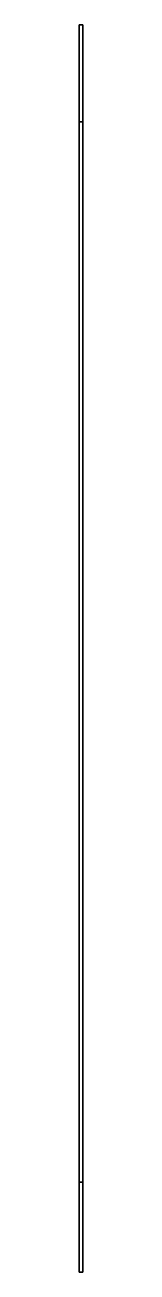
# Model space of a CAD drawing. Extents: x -1.27 to 1.27, y -1.52 to 1.95.
# Drawn here: x -1.27 to -1.26, y -1.52 to 1.95 of the extents above.
import ezdxf

# ---------------------------------------------------------------- set-up
doc = ezdxf.new("R2010")
doc.units = 0
doc.layers.add('SIDE_SKIRTS', color=3, linetype='CONTINUOUS')

msp = doc.modelspace()

# ---------------------------------------------------------------- linework, layer by layer
at = {"layer": 'SIDE_SKIRTS'}
for points in [[(-1.27, 1.68, 0.86), (-1.27, -1.27, 0.86), (-1.27, -1.52, 1.08), (-1.27, 1.95, 1.08)], [(-1.27, 1.95, 1.2), (-1.27, -1.52, 1.2), (-1.26, -1.52, 1.2), (-1.26, 1.95, 1.2)], [(-1.27, 1.95, 1.08), (-1.27, -1.52, 1.08), (-1.27, -1.52, 1.2), (-1.27, 1.95, 1.2)], [(-1.26, 1.95, 1.08), (-1.26, 1.68, 0.86), (-1.27, 1.68, 0.86), (-1.27, 1.95, 1.08)], [(-1.26, 1.95, 1.2), (-1.26, 1.95, 1.08), (-1.27, 1.95, 1.08), (-1.27, 1.95, 1.2)], [(-1.26, -1.52, 1.08), (-1.26, -1.27, 0.86), (-1.26, 1.68, 0.86), (-1.26, 1.95, 1.08)], [(-1.26, -1.52, 1.2), (-1.26, -1.52, 1.08), (-1.26, 1.95, 1.08), (-1.26, 1.95, 1.2)], [(-1.26, 1.68, 0.86), (-1.26, -1.27, 0.86), (-1.27, -1.27, 0.86), (-1.27, 1.68, 0.86)], [(-1.27, -1.52, 1.08), (-1.27, -1.27, 0.86), (-1.26, -1.27, 0.86), (-1.26, -1.52, 1.08)], [(-1.27, -1.52, 1.2), (-1.27, -1.52, 1.08), (-1.26, -1.52, 1.08), (-1.26, -1.52, 1.2)]]:
    msp.add_3dface(points, dxfattribs=at)

doc.saveas('drawing.dxf')
